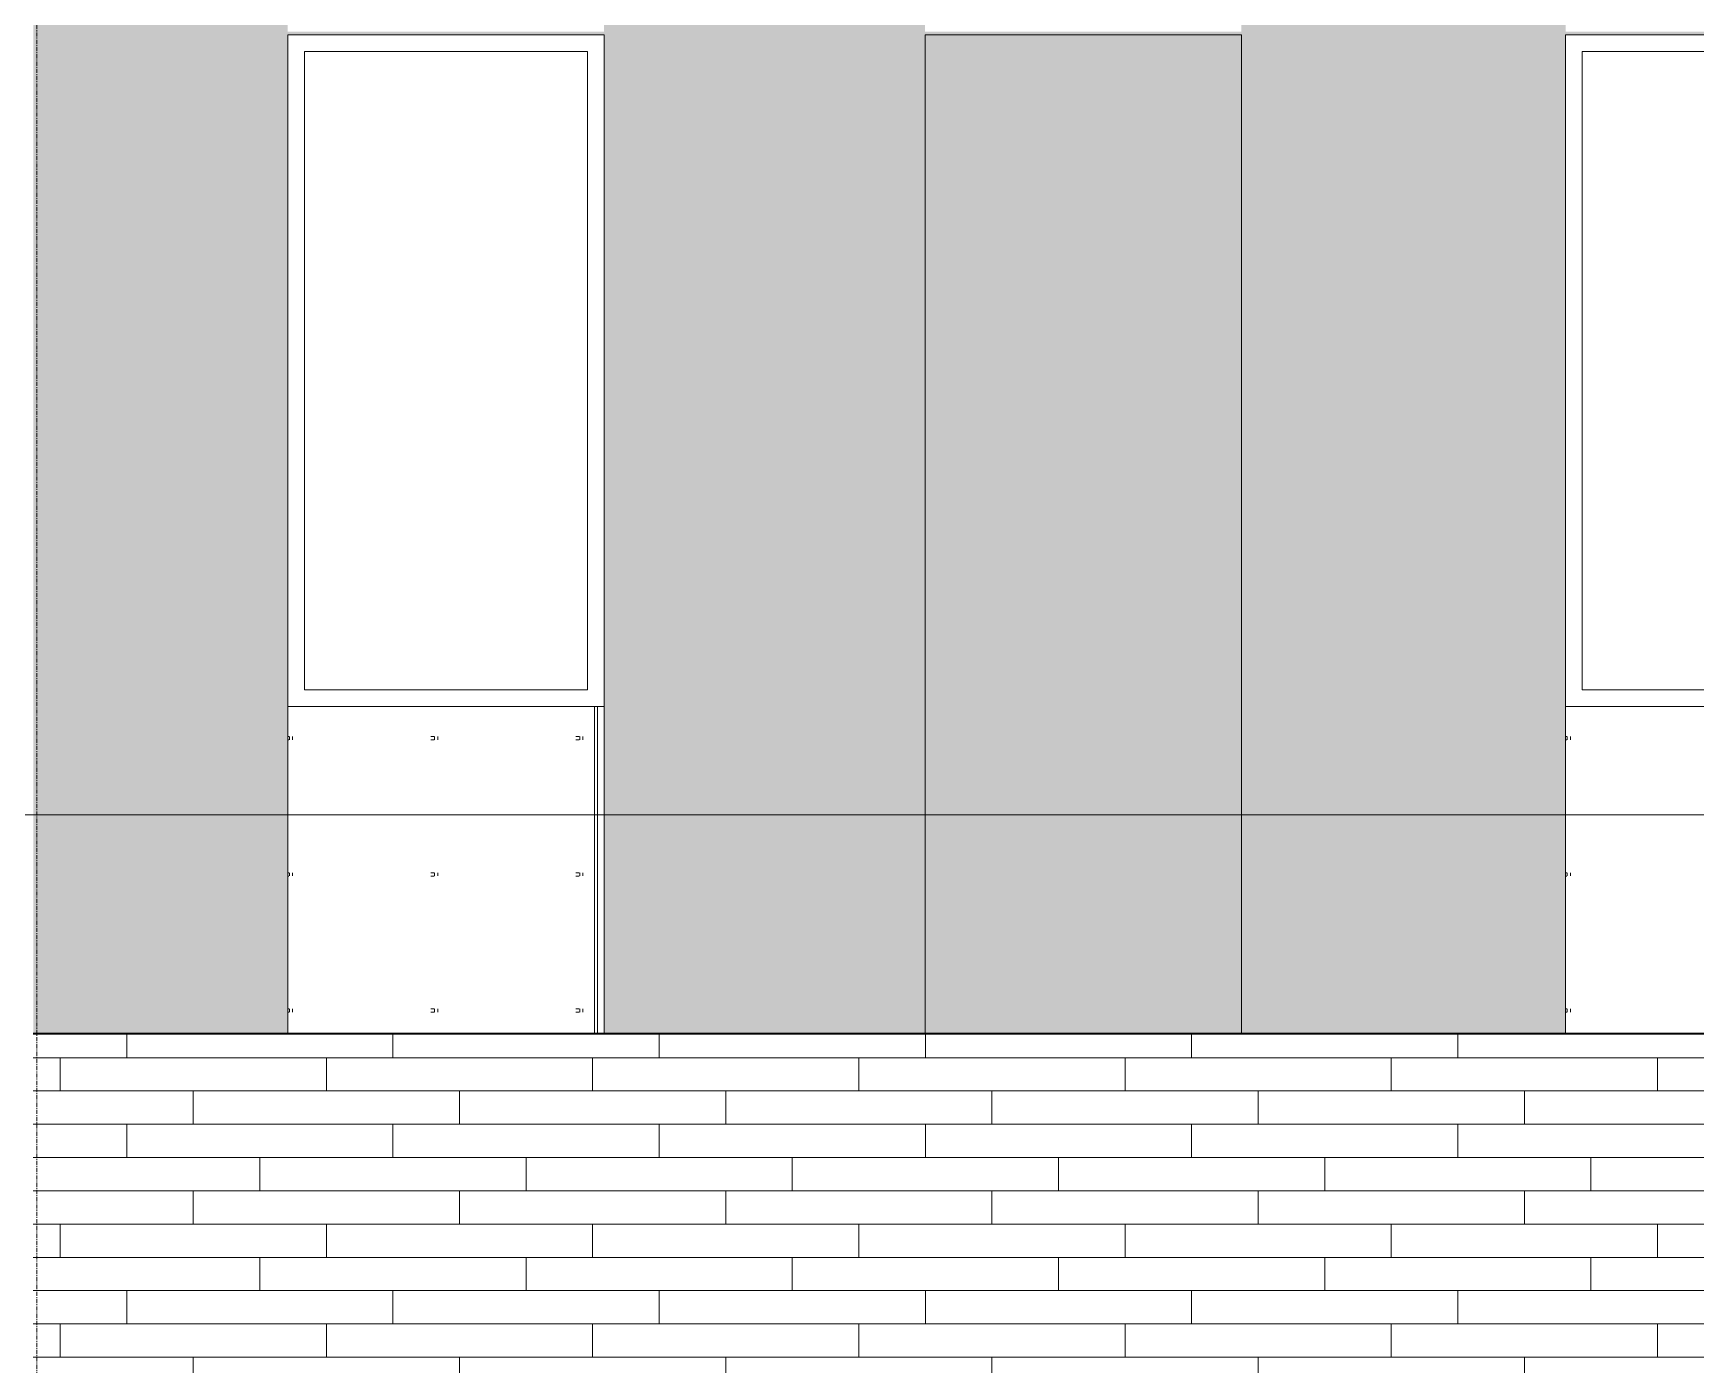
# Model space of a CAD drawing. Header units: inches. Extents: x 1747 to 7619, y -160 to 618.
# Drawn here: x 5356.6 to 5556.5, y 69.9 to 229.9 of the extents above; entities that cross this region are included whole.
import ezdxf

# ---------------------------------------------------------------- set-up
doc = ezdxf.new("R2010")
doc.units = ezdxf.units.IN
doc.header["$MEASUREMENT"] = 0
doc.linetypes.add('Grid Line 1_2_', pattern=[0.8749999999999999, 0.4999999999999999, -0.125, 0.125, -0.125])
for name, color, linetype, lineweight in [('0-4', 10, 'Continuous', 5), ('A-CLNG', 13, 'Continuous', 13), ('A-FLOR-LEVL-1', 51, 'Grid Line 1_2_', 9), ('A-GLAZ', 151, 'Continuous', 13), ('A-GLAZ-1', 151, 'Continuous', 9), ('A-WALL', 113, 'Continuous', 13), ('A-WALL-PATT-1', 111, 'Continuous', 9), ('S-GRID-1', 1, 'Grid Line 1_2_', 9)]:
    doc.layers.add(name, color=color, linetype=linetype, lineweight=lineweight)

# ---------------------------------------------------------------- blocks, each defined once
blk = doc.blocks.new('CTR - 2nd Phase_rvt-2-BUILDING ELEVATION - NORTH')
at = {"layer": 'A-FLOR-LEVL-1'}
blk.add_line((-12558.48130051897, 135.9999999998733), (-9609.49031868943, 135.9999999998932), dxfattribs=at)
blk = doc.blocks.new('CTR - 1st Phase - Common Walls_rvt-2-BUILDING ELEVATION - NORTH')
at = {"layer": 'A-FLOR-LEVL-1'}
blk.add_line((-12558.48130051897, 135.9999999998732), (-9609.49031868943, 135.9999999998932), dxfattribs=at)
blk = doc.blocks.new('_THE_ WINDOW _ DOOR - hvac panel - 2nd floor-2113876-BUILDING ELEVATION - NORTH')
at = {"layer": 'A-GLAZ-1'}
h = blk.add_hatch(dxfattribs=at)
h.set_pattern_fill('FP_40', color=256, style=0, pattern_type=2)
h.set_pattern_definition([(0, (-11715.189, 174.437), (1, 1), [0.5, -1.5]), (90, (-11714.939, 174.187), (-0.9999999999999999, 1), [0.5, -1.5])])
h.paths.add_polyline_path([(-11702.37689610942, 109.7499999999877), (-11702.37689610942, 229.7499999999876), (-11740.40189610942, 229.7499999999876), (-11740.40189610942, 109.7499999999877)], flags=0)
at = {"layer": 'A-GLAZ'}
for p, q in [((-11702.37689610941, 229.7499999999872), (-11740.40189610941, 229.7499999999872)), ((-11740.40189610941, 109.7499999999873), (-11740.40189610941, 229.7499999999872)), ((-11702.37689610941, 229.7499999999872), (-11702.37689610941, 109.7499999999873)), ((-11702.37689610941, 109.7499999999873), (-11740.40189610941, 109.7499999999873))]:
    blk.add_line(p, q, dxfattribs=at)
blk = doc.blocks.new('_THE_ WINDOW _ DOOR - Window - 2nd Floor-2113388-BUILDING ELEVATION - NORTH')
at = {"layer": 'A-GLAZ-1'}
h = blk.add_hatch(dxfattribs=at)
h.set_pattern_fill('FP_41', color=256, style=0, pattern_type=2)
h.set_pattern_definition([(0, (-12046.236, 167.179), (-38.4, 120.375), [0.392, -38.007]), (0, (-12046.236, 167.571), (-38.4, 120.375), [0.392, -38.007]), (0, (-12046.236, 183.536), (-38.4, 120.375), [0.392, -38.007]), (0, (-12046.236, 183.928), (-38.4, 120.375), [0.392, -38.007]), (0, (-12046.236, 199.893), (-38.4, 120.375), [0.392, -38.007]), (0, (-12046.236, 200.286), (-38.4, 120.375), [0.392, -38.007]), (0, (-12046.236, 216.25), (-38.4, 120.375), [0.392, -38.007]), (0, (-12046.236, 216.643), (-38.4, 120.375), [0.392, -38.007]), (0, (-12046.236, 232.607), (-38.4, 120.375), [0.392, -38.007]), (0, (-12046.236, 233), (-38.4, 120.375), [0.392, -38.007]), (0, (-12046.236, 248.964), (-38.4, 120.375), [0.392, -38.007]), (0, (-12046.236, 249.357), (-38.4, 120.375), [0.392, -38.007]), (0, (-12046.236, 265.322), (-38.4, 120.375), [0.392, -38.007]), (0, (-12046.236, 265.714), (-38.4, 120.375), [0.392, -38.007]), (0, (-12046.236, 281.679), (-38.4, 120.375), [0.392, -38.007]), (0, (-12046.236, 282.071), (-38.4, 120.375), [0.392, -38.007]), (0, (-12028.786, 167.179), (-38.4, 120.375), [0.392, -38.007]), (0, (-12028.786, 167.571), (-38.4, 120.375), [0.392, -38.007]), (0, (-12028.786, 183.536), (-38.4, 120.375), [0.392, -38.007]), (0, (-12028.786, 183.928), (-38.4, 120.375), [0.392, -38.007]), (0, (-12028.786, 199.893), (-38.4, 120.375), [0.392, -38.007]), (0, (-12028.786, 200.286), (-38.4, 120.375), [0.392, -38.007]), (0, (-12028.786, 216.25), (-38.4, 120.375), [0.392, -38.007]), (0, (-12028.786, 216.643), (-38.4, 120.375), [0.392, -38.007]), (0, (-12028.786, 232.607), (-38.4, 120.375), [0.392, -38.007]), (0, (-12028.786, 233), (-38.4, 120.375), [0.392, -38.007]), (0, (-12028.786, 248.964), (-38.4, 120.375), [0.392, -38.007]), (0, (-12028.786, 249.357), (-38.4, 120.375), [0.392, -38.007]), (0, (-12028.786, 265.322), (-38.4, 120.375), [0.392, -38.007]), (0, (-12028.786, 265.714), (-38.4, 120.375), [0.392, -38.007]), (0, (-12028.786, 281.679), (-38.4, 120.375), [0.392, -38.007]), (0, (-12028.786, 282.071), (-38.4, 120.375), [0.392, -38.007]), (0, (-12011.336, 167.179), (-38.4, 120.375), [0.392, -38.007]), (0, (-12011.336, 167.571), (-38.4, 120.375), [0.392, -38.007]), (0, (-12011.336, 183.536), (-38.4, 120.375), [0.392, -38.007]), (0, (-12011.336, 183.928), (-38.4, 120.375), [0.392, -38.007]), (0, (-12011.336, 199.893), (-38.4, 120.375), [0.392, -38.007]), (0, (-12011.336, 200.286), (-38.4, 120.375), [0.392, -38.007]), (0, (-12011.336, 216.25), (-38.4, 120.375), [0.392, -38.007]), (0, (-12011.336, 216.643), (-38.4, 120.375), [0.392, -38.007]), (0, (-12011.336, 232.607), (-38.4, 120.375), [0.392, -38.007]), (0, (-12011.336, 233), (-38.4, 120.375), [0.392, -38.007]), (0, (-12011.336, 248.964), (-38.4, 120.375), [0.392, -38.007]), (0, (-12011.336, 249.357), (-38.4, 120.375), [0.392, -38.007]), (0, (-12011.336, 265.322), (-38.4, 120.375), [0.392, -38.007]), (0, (-12011.336, 265.714), (-38.4, 120.375), [0.392, -38.007]), (0, (-12011.336, 281.679), (-38.4, 120.375), [0.392, -38.007]), (0, (-12011.336, 282.071), (-38.4, 120.375), [0.392, -38.007]), (90, (-12047.977, 164.625), (-38.4, 2.351321854362918e-15), [120, -0.375]), (90, (-12047.602, 164.625), (-38.4, 2.351321854362918e-15), [120, -0.375]), (90, (-12046.236, 167.179), (-38.4, 2.351321854362918e-15), [0.392, -119.982]), (90, (-12046.236, 183.536), (-38.4, 2.351321854362918e-15), [0.392, -119.982]), (90, (-12046.236, 199.893), (-38.4, 2.351321854362918e-15), [0.392, -119.982]), (90, (-12046.236, 216.25), (-38.4, 2.351321854362918e-15), [0.392, -119.982]), (90, (-12046.236, 232.607), (-38.4, 2.351321854362918e-15), [0.392, -119.982]), (90, (-12046.236, 248.964), (-38.4, 2.351321854362918e-15), [0.392, -119.982]), (90, (-12046.236, 265.322), (-38.4, 2.351321854362918e-15), [0.392, -119.982]), (90, (-12046.236, 281.679), (-38.4, 2.351321854362918e-15), [0.392, -119.982]), (90, (-12045.843, 167.179), (-38.4, 2.351321854362918e-15), [0.392, -119.982]), (90, (-12045.843, 183.536), (-38.4, 2.351321854362918e-15), [0.392, -119.982]), (90, (-12045.843, 199.893), (-38.4, 2.351321854362918e-15), [0.392, -119.982]), (90, (-12045.843, 216.25), (-38.4, 2.351321854362918e-15), [0.392, -119.982]), (90, (-12045.843, 232.607), (-38.4, 2.351321854362918e-15), [0.392, -119.982]), (90, (-12045.843, 248.964), (-38.4, 2.351321854362918e-15), [0.392, -119.982]), (90, (-12045.843, 265.322), (-38.4, 2.351321854362918e-15), [0.392, -119.982]), (90, (-12045.843, 281.679), (-38.4, 2.351321854362918e-15), [0.392, -119.982]), (90, (-12028.786, 167.179), (-38.4, 2.351321854362918e-15), [0.392, -119.982]), (90, (-12028.786, 183.536), (-38.4, 2.351321854362918e-15), [0.392, -119.982]), (90, (-12028.786, 199.893), (-38.4, 2.351321854362918e-15), [0.392, -119.982]), (90, (-12028.786, 216.25), (-38.4, 2.351321854362918e-15), [0.392, -119.982]), (90, (-12028.786, 232.607), (-38.4, 2.351321854362918e-15), [0.392, -119.982]), (90, (-12028.786, 248.964), (-38.4, 2.351321854362918e-15), [0.392, -119.982]), (90, (-12028.786, 265.322), (-38.4, 2.351321854362918e-15), [0.392, -119.982]), (90, (-12028.786, 281.679), (-38.4, 2.351321854362918e-15), [0.392, -119.982]), (90, (-12028.393, 167.179), (-38.4, 2.351321854362918e-15), [0.392, -119.982]), (90, (-12028.393, 183.536), (-38.4, 2.351321854362918e-15), [0.392, -119.982]), (90, (-12028.393, 199.893), (-38.4, 2.351321854362918e-15), [0.392, -119.982]), (90, (-12028.393, 216.25), (-38.4, 2.351321854362918e-15), [0.392, -119.982]), (90, (-12028.393, 232.607), (-38.4, 2.351321854362918e-15), [0.392, -119.982]), (90, (-12028.393, 248.964), (-38.4, 2.351321854362918e-15), [0.392, -119.982]), (90, (-12028.393, 265.322), (-38.4, 2.351321854362918e-15), [0.392, -119.982]), (90, (-12028.393, 281.679), (-38.4, 2.351321854362918e-15), [0.392, -119.982]), (90, (-12011.336, 167.179), (-38.4, 2.351321854362918e-15), [0.392, -119.982]), (90, (-12011.336, 183.536), (-38.4, 2.351321854362918e-15), [0.392, -119.982]), (90, (-12011.336, 199.893), (-38.4, 2.351321854362918e-15), [0.392, -119.982]), (90, (-12011.336, 216.25), (-38.4, 2.351321854362918e-15), [0.392, -119.982]), (90, (-12011.336, 232.607), (-38.4, 2.351321854362918e-15), [0.392, -119.982]), (90, (-12011.336, 248.964), (-38.4, 2.351321854362918e-15), [0.392, -119.982]), (90, (-12011.336, 265.322), (-38.4, 2.351321854362918e-15), [0.392, -119.982]), (90, (-12011.336, 281.679), (-38.4, 2.351321854362918e-15), [0.392, -119.982]), (90, (-12010.943, 167.179), (-38.4, 2.351321854362918e-15), [0.392, -119.982]), (90, (-12010.943, 183.536), (-38.4, 2.351321854362918e-15), [0.392, -119.982]), (90, (-12010.943, 199.893), (-38.4, 2.351321854362918e-15), [0.392, -119.982]), (90, (-12010.943, 216.25), (-38.4, 2.351321854362918e-15), [0.392, -119.982]), (90, (-12010.943, 232.607), (-38.4, 2.351321854362918e-15), [0.392, -119.982]), (90, (-12010.943, 248.964), (-38.4, 2.351321854362918e-15), [0.392, -119.982]), (90, (-12010.943, 265.322), (-38.4, 2.351321854362918e-15), [0.392, -119.982]), (90, (-12010.943, 281.679), (-38.4, 2.351321854362918e-15), [0.392, -119.982]), (180, (-12009.577, 164.25), (-38.39999999999998, 120.375), [38.025, -0.375]), (180, (-12009.577, 164.625), (-38.39999999999998, 120.375), [38.025, -0.375])])
h.paths.add_polyline_path([(-12074.28195643601, 109.7499999999872), (-12047.97689610943, 109.7499999999872), (-12047.97689610943, 148.9999999999873), (-12086.00189610943, 148.9999999999873), (-12086.00189610943, 109.7499999999872)], flags=0)
at = {"layer": 'A-GLAZ'}
for p, q in [((-12047.97689610942, 229.7499999999872), (-12086.00189610942, 229.7499999999872)), ((-12086.00189610942, 229.7499999999872), (-12086.00189610942, 148.999999999987)), ((-12047.97689610942, 148.9999999999873), (-12047.97689610942, 229.7499999999872)), ((-12084.00189610942, 150.9999999999869), (-12084.00189610942, 227.7499999999872)), ((-12084.00189610942, 227.7499999999872), (-12049.97689610942, 227.7499999999872)), ((-12049.97689610942, 227.7499999999872), (-12049.97689610942, 150.9999999999869)), ((-12049.97689610942, 150.9999999999869), (-12084.00189610942, 150.9999999999869)), ((-12086.00189610942, 148.999999999987), (-12047.97689610942, 148.9999999999873)), ((-12086.00189610942, 148.9999999999873), (-12086.00189610942, 109.7499999999873)), ((-12047.97689610942, 109.7499999999873), (-12047.97689610942, 148.9999999999873)), ((-12086.00189610942, 109.7499999999873), (-12047.97689610942, 109.7499999999873))]:
    blk.add_line(p, q, dxfattribs=at)

msp = doc.modelspace()

# ---------------------------------------------------------------- hatches: boundary and pattern name
at = {"layer": 'A-WALL-PATT-1'}
h = msp.add_hatch(dxfattribs=at)
h.set_pattern_fill('FP_30', color=256, style=0, pattern_type=2)
h.set_pattern_definition([(0, (7193.199735217579, 112.304), (-38.4, 120.375), [0.392, -38.007]), (0, (7193.199735217579, 112.696), (-38.4, 120.375), [0.392, -38.007]), (0, (7193.199735217579, 128.661), (-38.4, 120.375), [0.392, -38.007]), (0, (7193.199735217579, 129.053), (-38.4, 120.375), [0.392, -38.007]), (0, (7193.199735217579, 145.018), (-38.4, 120.375), [0.392, -38.007]), (0, (7193.199735217579, 145.411), (-38.4, 120.375), [0.392, -38.007]), (0, (7193.199735217579, 161.375), (-38.4, 120.375), [0.392, -38.007]), (0, (7193.199735217579, 161.768), (-38.4, 120.375), [0.392, -38.007]), (0, (7193.199735217579, 177.732), (-38.4, 120.375), [0.392, -38.007]), (0, (7193.199735217579, 178.125), (-38.4, 120.375), [0.392, -38.007]), (0, (7193.199735217579, 194.089), (-38.4, 120.375), [0.392, -38.007]), (0, (7193.199735217579, 194.482), (-38.4, 120.375), [0.392, -38.007]), (0, (7193.199735217579, 210.447), (-38.4, 120.375), [0.392, -38.007]), (0, (7193.199735217579, 210.839), (-38.4, 120.375), [0.392, -38.007]), (0, (7193.199735217579, 226.804), (-38.4, 120.375), [0.392, -38.007]), (0, (7193.199735217579, 227.196), (-38.4, 120.375), [0.392, -38.007]), (0, (7210.649735217579, 112.304), (-38.4, 120.375), [0.392, -38.007]), (0, (7210.649735217579, 112.696), (-38.4, 120.375), [0.392, -38.007]), (0, (7210.649735217579, 128.661), (-38.4, 120.375), [0.392, -38.007]), (0, (7210.649735217579, 129.053), (-38.4, 120.375), [0.392, -38.007]), (0, (7210.649735217579, 145.018), (-38.4, 120.375), [0.392, -38.007]), (0, (7210.649735217579, 145.411), (-38.4, 120.375), [0.392, -38.007]), (0, (7210.649735217579, 161.375), (-38.4, 120.375), [0.392, -38.007]), (0, (7210.649735217579, 161.768), (-38.4, 120.375), [0.392, -38.007]), (0, (7210.649735217579, 177.732), (-38.4, 120.375), [0.392, -38.007]), (0, (7210.649735217579, 178.125), (-38.4, 120.375), [0.392, -38.007]), (0, (7210.649735217579, 194.089), (-38.4, 120.375), [0.392, -38.007]), (0, (7210.649735217579, 194.482), (-38.4, 120.375), [0.392, -38.007]), (0, (7210.649735217579, 210.447), (-38.4, 120.375), [0.392, -38.007]), (0, (7210.649735217579, 210.839), (-38.4, 120.375), [0.392, -38.007]), (0, (7210.649735217579, 226.804), (-38.4, 120.375), [0.392, -38.007]), (0, (7210.649735217579, 227.196), (-38.4, 120.375), [0.392, -38.007]), (0, (7228.099735217578, 112.304), (-38.4, 120.375), [0.392, -38.007]), (0, (7228.099735217578, 112.696), (-38.4, 120.375), [0.392, -38.007]), (0, (7228.099735217578, 128.661), (-38.4, 120.375), [0.392, -38.007]), (0, (7228.099735217578, 129.053), (-38.4, 120.375), [0.392, -38.007]), (0, (7228.099735217578, 145.018), (-38.4, 120.375), [0.392, -38.007]), (0, (7228.099735217578, 145.411), (-38.4, 120.375), [0.392, -38.007]), (0, (7228.099735217578, 161.375), (-38.4, 120.375), [0.392, -38.007]), (0, (7228.099735217578, 161.768), (-38.4, 120.375), [0.392, -38.007]), (0, (7228.099735217578, 177.732), (-38.4, 120.375), [0.392, -38.007]), (0, (7228.099735217578, 178.125), (-38.4, 120.375), [0.392, -38.007]), (0, (7228.099735217578, 194.089), (-38.4, 120.375), [0.392, -38.007]), (0, (7228.099735217578, 194.482), (-38.4, 120.375), [0.392, -38.007]), (0, (7228.099735217578, 210.447), (-38.4, 120.375), [0.392, -38.007]), (0, (7228.099735217578, 210.839), (-38.4, 120.375), [0.392, -38.007]), (0, (7228.099735217578, 226.804), (-38.4, 120.375), [0.392, -38.007]), (0, (7228.099735217578, 227.196), (-38.4, 120.375), [0.392, -38.007]), (90, (7191.458735217579, 109.75), (-38.4, 2.351321854362918e-15), [120, -0.375]), (90, (7191.833735217579, 109.75), (-38.4, 2.351321854362918e-15), [120, -0.375]), (90, (7193.199735217579, 112.304), (-38.4, 2.351321854362918e-15), [0.392, -119.982]), (90, (7193.199735217579, 128.661), (-38.4, 2.351321854362918e-15), [0.392, -119.982]), (90, (7193.199735217579, 145.018), (-38.4, 2.351321854362918e-15), [0.392, -119.982]), (90, (7193.199735217579, 161.375), (-38.4, 2.351321854362918e-15), [0.392, -119.982]), (90, (7193.199735217579, 177.732), (-38.4, 2.351321854362918e-15), [0.392, -119.982]), (90, (7193.199735217579, 194.089), (-38.4, 2.351321854362918e-15), [0.392, -119.982]), (90, (7193.199735217579, 210.447), (-38.4, 2.351321854362918e-15), [0.392, -119.982]), (90, (7193.199735217579, 226.804), (-38.4, 2.351321854362918e-15), [0.392, -119.982]), (90, (7193.592735217579, 112.304), (-38.4, 2.351321854362918e-15), [0.392, -119.982]), (90, (7193.592735217579, 128.661), (-38.4, 2.351321854362918e-15), [0.392, -119.982]), (90, (7193.592735217579, 145.018), (-38.4, 2.351321854362918e-15), [0.392, -119.982]), (90, (7193.592735217579, 161.375), (-38.4, 2.351321854362918e-15), [0.392, -119.982]), (90, (7193.592735217579, 177.732), (-38.4, 2.351321854362918e-15), [0.392, -119.982]), (90, (7193.592735217579, 194.089), (-38.4, 2.351321854362918e-15), [0.392, -119.982]), (90, (7193.592735217579, 210.447), (-38.4, 2.351321854362918e-15), [0.392, -119.982]), (90, (7193.592735217579, 226.804), (-38.4, 2.351321854362918e-15), [0.392, -119.982]), (90, (7210.649735217579, 112.304), (-38.4, 2.351321854362918e-15), [0.392, -119.982]), (90, (7210.649735217579, 128.661), (-38.4, 2.351321854362918e-15), [0.392, -119.982]), (90, (7210.649735217579, 145.018), (-38.4, 2.351321854362918e-15), [0.392, -119.982]), (90, (7210.649735217579, 161.375), (-38.4, 2.351321854362918e-15), [0.392, -119.982]), (90, (7210.649735217579, 177.732), (-38.4, 2.351321854362918e-15), [0.392, -119.982]), (90, (7210.649735217579, 194.089), (-38.4, 2.351321854362918e-15), [0.392, -119.982]), (90, (7210.649735217579, 210.447), (-38.4, 2.351321854362918e-15), [0.392, -119.982]), (90, (7210.649735217579, 226.804), (-38.4, 2.351321854362918e-15), [0.392, -119.982]), (90, (7211.042735217578, 112.304), (-38.4, 2.351321854362918e-15), [0.392, -119.982]), (90, (7211.042735217578, 128.661), (-38.4, 2.351321854362918e-15), [0.392, -119.982]), (90, (7211.042735217578, 145.018), (-38.4, 2.351321854362918e-15), [0.392, -119.982]), (90, (7211.042735217578, 161.375), (-38.4, 2.351321854362918e-15), [0.392, -119.982]), (90, (7211.042735217578, 177.732), (-38.4, 2.351321854362918e-15), [0.392, -119.982]), (90, (7211.042735217578, 194.089), (-38.4, 2.351321854362918e-15), [0.392, -119.982]), (90, (7211.042735217578, 210.447), (-38.4, 2.351321854362918e-15), [0.392, -119.982]), (90, (7211.042735217578, 226.804), (-38.4, 2.351321854362918e-15), [0.392, -119.982]), (90, (7228.099735217578, 112.304), (-38.4, 2.351321854362918e-15), [0.392, -119.982]), (90, (7228.099735217578, 128.661), (-38.4, 2.351321854362918e-15), [0.392, -119.982]), (90, (7228.099735217578, 145.018), (-38.4, 2.351321854362918e-15), [0.392, -119.982]), (90, (7228.099735217578, 161.375), (-38.4, 2.351321854362918e-15), [0.392, -119.982]), (90, (7228.099735217578, 177.732), (-38.4, 2.351321854362918e-15), [0.392, -119.982]), (90, (7228.099735217578, 194.089), (-38.4, 2.351321854362918e-15), [0.392, -119.982]), (90, (7228.099735217578, 210.447), (-38.4, 2.351321854362918e-15), [0.392, -119.982]), (90, (7228.099735217578, 226.804), (-38.4, 2.351321854362918e-15), [0.392, -119.982]), (90, (7228.492735217578, 112.304), (-38.4, 2.351321854362918e-15), [0.392, -119.982]), (90, (7228.492735217578, 128.661), (-38.4, 2.351321854362918e-15), [0.392, -119.982]), (90, (7228.492735217578, 145.018), (-38.4, 2.351321854362918e-15), [0.392, -119.982]), (90, (7228.492735217578, 161.375), (-38.4, 2.351321854362918e-15), [0.392, -119.982]), (90, (7228.492735217578, 177.732), (-38.4, 2.351321854362918e-15), [0.392, -119.982]), (90, (7228.492735217578, 194.089), (-38.4, 2.351321854362918e-15), [0.392, -119.982]), (90, (7228.492735217578, 210.447), (-38.4, 2.351321854362918e-15), [0.392, -119.982]), (90, (7228.492735217578, 226.804), (-38.4, 2.351321854362918e-15), [0.392, -119.982]), (180, (7229.858735217578, 109.375), (-38.39999999999998, 120.375), [38.025, -0.375]), (180, (7229.858735217578, 109.75), (-38.39999999999998, 120.375), [38.025, -0.375])])
h.paths.add_polyline_path([(5094.521339108162, 109.7499999999875), (5118.23383910815, 109.7499999999875), (5118.23383910815, 229.7499999999875), (5156.25883910815, 229.7499999999875), (5156.25883910815, 109.7499999999875), (5156.633839108148, 109.7499999999875), (5156.633839108148, 229.7499999999875), (5194.65883910815, 229.7499999999875), (5194.65883910815, 109.7499999999875), (5233.621339108162, 109.7499999999875), (5233.621339108162, 177.9999999999875), (5272.021339108151, 177.9999999999895), (5272.021339108151, 229.7499999999851), (5310.046339108152, 229.7499999999851), (5310.046339108152, 177.9999999999895), (5348.446339108161, 177.9999999999875), (5348.446339108161, 109.7499999999875), (5348.633839108164, 109.7499999999875), (5348.633839108164, 350.4999999999878), (5094.521339108162, 350.4999999999878), (5094.521339108162, 350.1249999999878), (5195.033839108159, 350.1249999999878), (5195.033839108159, 230.1249999999854), (5094.521339108162, 230.1249999999854), (5094.521339108162, 148.5015029301432)], flags=0)
h.paths.add_polyline_path([(7115.221339108177, 109.7499999999875), (7115.221339108177, 229.7499999999875), (7153.246339108178, 229.7499999999875), (7153.246339108178, 109.7499999999875), (7153.621339108178, 109.7499999999875), (7153.621339108178, 229.7499999999875), (7191.64633910818, 229.7499999999875), (7191.64633910818, 109.7499999999875), (7224.046339108218, 109.7499999999875), (7224.046339108218, 230.1249999999776), (7115.033839108159, 230.1249999999776), (7115.033839108159, 350.1249999999775), (7224.046339108218, 350.1249999999775), (7224.046339108218, 350.4999999999878), (7084.446339108899, 350.4999999999878), (7084.446339108899, 109.7499999999875)], flags=0)
h.paths.add_polyline_path([(6923.221339108175, 109.7499999999875), (6923.221339108175, 229.7499999999875), (6961.246339108176, 229.7499999999875), (6961.246339108176, 109.7499999999875), (6961.621339108167, 109.7499999999875), (6961.621339108167, 177.9999999999875), (7000.021339108176, 177.9999999999895), (7000.021339108176, 229.7499999999875), (7038.046339108176, 229.7499999999875), (7038.046339108176, 177.9999999999895), (7038.421339108178, 177.9999999999895), (7038.421339108178, 229.7499999999875), (7076.446339108055, 229.7500000002306), (7076.446339108055, 230.1249999999834), (6961.621339108056, 230.1249999999875), (6961.621339108056, 309.9999999999878), (6999.833839108176, 309.9999999999881), (6999.833839108176, 350.1249999999833), (7037.858839108178, 350.1249999999833), (7037.858839108178, 309.9999999999881), (7038.233839108179, 309.9999999999881), (7038.233839108179, 350.1249999999837), (7076.258839108177, 350.1249999999837), (7076.258839108177, 309.9999999999878), (7076.446339108055, 309.9999999999878), (7076.446339108901, 350.4999999999878), (6777.246339107773, 350.4999999999878), (6777.246339107773, 109.7499999999875), (6808.021339108174, 109.7499999999875), (6808.021339108174, 229.7499999999786), (6846.046339108174, 229.7499999999786), (6846.046339108174, 109.7499999999875), (6884.821339108174, 109.7499999999875), (6884.821339108174, 229.7499999999875), (6922.846339108175, 229.7499999999875), (6922.846339108175, 109.7499999999875)], flags=0)
h.paths.add_polyline_path([(5779.471339108153, 109.7499999999875), (5801.058839108666, 109.7499999999875), (5801.058839108666, 350.4999999999878), (5356.633839108163, 350.4999999999878), (5356.633839108163, 109.7499999999875), (5387.221339108153, 109.7499999999875), (5387.221339108153, 229.7499999999875), (5425.246339108153, 229.7499999999875), (5425.246339108153, 109.7499999999875), (5463.83383910816, 109.7499999999875), (5463.83383910816, 229.7499999999875), (5501.858839108161, 229.7499999999875), (5501.858839108161, 109.7499999999875), (5540.821339108155, 109.7499999999875), (5540.821339108155, 229.7499999999875), (5578.846339108157, 229.7499999999875), (5578.846339108157, 109.7499999999875), (5579.221339108157, 109.7499999999875), (5579.221339108157, 229.7499999999875), (5617.246339108156, 229.7499999999875), (5617.246339108156, 109.7499999999875), (5647.021339108152, 109.7499999999875), (5647.021339108152, 229.7499999999888), (5779.471339108153, 229.7499999999888), (5779.471339108153, 190.5600029301432)], flags=0)
h.paths.add_polyline_path([(5809.058839108664, 109.7499999999875), (5809.996339108158, 109.7499999999875), (5809.996339108158, 229.7499999999875), (5848.02133910816, 229.7499999999875), (5848.02133910816, 177.9999999999875), (5848.396339108158, 177.9999999999875), (5848.396339108158, 229.7499999999875), (5924.446339108159, 229.7499999999875), (5924.446339108159, 177.9999999999895), (5962.846339108175, 177.9999999999875), (5962.846339108175, 109.7499999999875), (5963.221339108148, 109.7499999999875), (5963.221339108148, 229.7499999999875), (6001.246339108149, 229.7499999999875), (6001.246339108149, 109.7499999999875), (6001.62133910816, 109.7499999999875), (6001.62133910816, 229.7499999999875), (6039.64633910816, 229.7499999999875), (6039.64633910816, 109.7499999999875), (6108.258839108163, 109.7499999999875), (6108.258839108163, 350.4999999999878), (5809.058839108664, 350.4999999999878), (5809.058839108664, 147.7945331701698)], flags=0)
h.paths.add_polyline_path([(6769.246339107774, 109.7499999999875), (6769.246339107774, 350.4999999999878), (6423.458839108176, 350.4999999999878), (6423.458839108176, 109.7499999999875), (6423.646339108182, 109.7499999999875), (6423.646339108182, 229.7499999999875), (6461.671339108181, 229.7499999999875), (6461.671339108181, 109.7499999999875), (6462.421339108141, 109.7499999999875), (6462.421339108141, 229.7499999999875), (6500.446339108143, 229.7499999999875), (6500.446339108143, 109.7499999999875), (6500.821339108168, 109.7499999999875), (6500.821339108168, 229.7499999999875), (6538.84633910817, 229.7499999999875), (6538.84633910817, 109.7499999999875), (6539.03383910817, 109.7499999999875), (6539.03383910817, 229.7499999999875), (6577.058839108171, 229.7499999999875), (6577.058839108171, 109.7499999999875), (6577.621339108171, 109.7499999999875), (6577.621339108171, 229.7499999999875), (6615.646339108171, 229.7499999999875), (6615.646339108171, 109.7499999999875), (6692.821339108172, 109.7499999999875), (6692.821339108172, 229.7499999999875), (6730.846339108173, 229.7499999999875), (6730.846339108173, 109.7499999999875)], flags=0)
h.paths.add_polyline_path([(6116.258839108161, 109.7499999999875), (6155.221339108162, 109.7499999999875), (6155.221339108162, 229.7499999999875), (6193.246339108164, 229.7499999999895), (6193.246339108164, 109.7499999999875), (6193.621339108175, 109.7499999999875), (6193.621339108175, 229.7499999999875), (6231.646339108176, 229.7499999999875), (6231.646339108176, 109.7499999999875), (6232.021339108138, 109.7499999999875), (6232.021339108138, 229.7499999999875), (6270.046339108139, 229.7499999999875), (6270.046339108139, 109.7499999999875), (6270.421339108163, 109.7499999999875), (6270.421339108163, 229.7499999999875), (6308.446339108166, 229.7499999999875), (6308.446339108166, 109.7499999999875), (6415.458839108178, 109.7499999999875), (6415.458839108178, 350.4999999999878), (6116.258839108161, 350.4999999999878), (6116.258839108161, 122.9819110966787)], flags=0)
h.paths.add_polyline_path([(6846.046339108174, 230.1249999999844), (6808.021339108174, 230.1249999999844), (6808.021339108174, 350.1249999999844), (6846.046339108174, 350.1249999999844), (6846.046339108174, 265.7499999999844)], flags=0)
h.paths.add_polyline_path([(6920.846339108175, 230.1249999999844), (6884.821339108175, 230.1249999999844), (6884.821339108175, 350.1249999999844), (6922.846339108175, 350.1249999999844), (6922.846339108175, 230.1249999999844)], flags=0)
h.paths.add_polyline_path([(6730.658839108175, 230.1249999999851), (6692.633839108172, 230.1249999999851), (6692.633839108172, 350.1249999999851), (6730.658839108173, 350.1249999999851), (6730.658839108173, 268.9999999999845)], flags=0)
h.paths.add_polyline_path([(6731.221339108168, 230.1249999999851), (6731.033839108173, 230.1249999999851), (6731.033839108173, 350.1249999999851), (6769.058839108173, 350.1249999999851), (6769.058839108173, 230.1249999999851), (6737.601026608125, 230.1249999999851)], flags=0)
h.paths.add_polyline_path([(6579.621339108171, 230.1249999999851), (6577.433839108171, 230.1249999999851), (6577.433839108171, 350.1249999999851), (6615.458839108171, 350.1249999999851), (6615.458839108171, 230.1249999999851)], flags=0)
h.paths.add_polyline_path([(6464.713028781569, 230.1249999999854), (6462.421339108168, 230.1249999999854), (6462.421339108168, 350.1249999999854), (6500.44633910817, 350.1249999999854), (6500.44633910817, 309.9999999999895), (6500.63383910817, 309.9999999999895), (6500.63383910817, 350.1249999999833), (6538.65883910817, 350.1249999999833), (6538.65883910817, 309.9999999999895), (6577.246339108178, 309.9999999999878), (6577.246339108178, 230.1249999999875), (6466.671339108178, 230.1249999999854)], flags=0)
h.paths.add_polyline_path([(6461.858839108168, 230.1249999999858), (6423.833839108169, 230.1249999999858), (6423.833839108169, 350.1249999999861), (6461.858839108168, 350.1249999999861), (6461.858839108168, 232.6185029301432)], flags=0)
h.paths.add_polyline_path([(6346.471339108166, 230.1249999999864), (6270.421339108167, 230.1249999999864), (6270.421339108167, 350.1249999999864), (6346.471339108164, 350.1249999999864), (6346.471339108164, 269.3749999999865)], flags=0)
h.paths.add_polyline_path([(6120.259028781567, 230.1249999999868), (6116.446339108161, 230.1249999999868), (6116.446339108161, 350.1249999999871), (6154.471339108162, 350.1249999999871), (6154.471339108162, 230.1249999999868)], flags=0)
h.paths.add_polyline_path([(6157.221339108162, 230.1249999999868), (6155.221339108164, 230.1249999999868), (6155.221339108164, 350.1249999999871), (6193.246339108166, 350.1249999999871), (6193.246339108166, 230.1249999999868), (6191.246339108162, 230.1249999999868)], flags=0)
h.paths.add_polyline_path([(6232.021339108165, 230.1249999999868), (6232.021339108165, 350.1249999999871), (6270.046339108165, 350.1249999999871), (6270.046339108165, 230.1249999999868), (6249.429278781568, 230.1249999999868)], flags=0)
h.paths.add_polyline_path([(6037.64633910816, 230.1249999999868), (6001.621339108162, 230.1249999999868), (6001.621339108162, 350.1249999999871), (6039.646339108162, 350.1249999999871), (6039.646339108162, 230.1249999999868)], flags=0)
h.paths.add_polyline_path([(5651.396339108167, 230.1249999999871), (5540.821339108157, 230.1249999999892), (5540.821339108157, 350.1249999999888), (5578.846339108157, 350.1249999999888), (5578.846339108157, 309.9999999999895), (5579.221339108157, 309.9999999999895), (5579.221339108157, 350.1249999999833), (5617.246339108156, 350.1249999999833), (5617.246339108156, 309.9999999999895), (5655.646339108165, 309.9999999999878), (5655.646339108151, 230.1249999999875), (5654.896339108716, 230.1249999999875)], flags=0)
h.paths.add_polyline_path([(6001.246339108164, 230.1249999999871), (5963.221339108162, 230.1249999999871), (5963.221339108162, 350.1249999999871), (6001.246339108162, 350.1249999999871), (6001.246339108162, 265.7499999999871)], flags=0)
h.paths.add_polyline_path([(5886.421339108158, 230.1249999999878), (5886.233839108161, 230.1249999999878), (5886.233839108161, 350.1249999999878), (5924.258839108161, 350.1249999999878), (5924.258839108161, 230.1249999999878), (5888.421339108158, 230.1249999999878)], flags=0)
h.paths.add_polyline_path([(5811.996339108156, 230.1249999999881), (5809.43383910816, 230.1249999999881), (5809.43383910816, 350.1249999999885), (5847.45883910816, 350.1249999999885), (5847.45883910816, 230.1249999999881)], flags=0)
h.paths.add_polyline_path([(5389.221339108151, 230.1249999999888), (5387.221339108153, 230.1249999999888), (5387.221339108153, 350.1249999999888), (5425.246339108156, 350.1249999999888), (5425.246339108156, 230.1249999999888), (5423.246339108151, 230.1249999999888)], flags=0)
h.paths.add_polyline_path([(5501.858839108161, 230.1249999999888), (5463.83383910816, 230.1249999999888), (5463.83383910816, 350.1249999999888), (5501.858839108161, 350.1249999999888), (5501.858839108161, 265.7499999999888)], flags=0)
h.paths.add_polyline_path([(5308.04633910815, 230.1249999999899), (5272.021339108154, 230.1249999999899), (5272.021339108154, 350.1249999999898), (5310.046339108152, 350.1249999999898), (5310.046339108152, 230.1249999999899)], flags=0)
h.paths.add_polyline_path([(5233.621339108151, 230.1249999999899), (5233.621339108151, 350.1249999999898), (5271.646339108151, 350.1249999999898), (5271.646339108151, 230.1249999999899), (5259.124028781567, 230.1249999999899)], flags=0)
h = msp.add_hatch(dxfattribs=at)
h.set_pattern_fill('FP_47', color=256, style=0, pattern_type=2)
h.set_pattern_definition([(0, (5119.858735217578, -29.2), (0, 4), []), (90, (5119.858735217578, -29.2), (-7.999999999999999, 8), [4, -28]), (90, (5135.858735217578, -25.2), (-7.999999999999999, 8), [4, -28])])
h.paths.add_polyline_path([(5119.896339108036, 0), (5348.633839108157, 0), (5348.633839108164, 109.6250000000002), (5115.546339108125, 109.6250000000002), (5115.546339108125, 35.99999999999999), (5119.896339108036, 35.99999999999999), (5119.896339108036, 0.0140006437085276)], flags=0)
h.paths.add_polyline_path([(5420.586841281569, 0), (5444.446339108144, 0), (5444.446339108144, 66.00000000000067), (5636.446339108144, 66.00000000000067), (5636.446339108144, 0), (5651.333839108136, 0), (5651.291303393855, 109.6250000000002), (5356.633839108163, 109.6250000000002), (5356.633839108155, 6.280721827451997), (5362.046339108159, 6.280721827451997), (5362.046339108159, 0), (5377.246339108069, 0), (5377.246339108067, 58.00000000000045), (5417.246339108069, 58.00000000000045), (5417.246339108069, 0)], flags=0)
h.paths.add_polyline_path([(5133.967561220026, 0.5000000000227373), (5133.967561220026, 85.37500000002295), (5171.99256122003, 85.37500000002295), (5171.99256122003, 0.5000000000227373), (5140.717966281569, 0.5000000000227373)], flags=0)
h.paths.add_polyline_path([(5226.831466281568, 0.5000000000230783), (5194.84633910814, 0.5000000000230783), (5194.84633910814, 85.37500000002329), (5270.896339108142, 85.37500000002329), (5270.896339108142, 0.5000000000234194), (5237.595653781567, 0.5000000000234194)], flags=0)

# ---------------------------------------------------------------- linework, layer by layer
at = {"layer": 'A-CLNG'}
msp.add_line((5654.89633910816, 109.625), (5356.633839108172, 109.625), dxfattribs=at)
at = {"layer": 'A-FLOR-LEVL-1'}
msp.add_line((4646.504434699207, 135.9999999999034), (7593.995416528149, 135.9999999999233), dxfattribs=at)
at = {"layer": 'A-WALL'}
for p, q in [((5463.833839108169, 109.7499999999873), (5463.833839108169, 229.7499999999872)), ((5463.833839108169, 229.7499999999872), (5501.858839108168, 229.7499999999872)), ((5501.858839108168, 229.7499999999872), (5501.858839108168, 109.7499999999873)), ((5387.221339108162, 109.7499999999873), (5387.221339108162, 148.9999999999873)), ((5425.246339108162, 148.9999999999873), (5425.246339108162, 109.7499999999873)), ((5540.821339108164, 109.7499999999873), (5540.821339108164, 148.9999999999873)), ((5356.63383910817, 109.7499999999873), (5387.221339108162, 109.7499999999873)), ((5425.246339108162, 109.7499999999873), (5463.833839108169, 109.7499999999873)), ((5501.858839108168, 109.7499999999873), (5540.821339108164, 109.7499999999873))]:
    msp.add_line(p, q, dxfattribs=at)
at = {"layer": 'S-GRID-1'}
msp.add_line((5357.046339108208, -159.8355747435265), (5357.046339108208, 470.5000000001494), dxfattribs=at)

# ---------------------------------------------------------------- block references
at = {"layer": '0-4'}
for name in ['CTR - 2nd Phase_rvt-2-BUILDING ELEVATION - NORTH', 'CTR - 1st Phase - Common Walls_rvt-2-BUILDING ELEVATION - NORTH']:
    msp.add_blockref(name, (17204.23573521758, 0), dxfattribs=at)
at = {"layer": 'A-GLAZ'}
for name, p in [('_THE_ WINDOW _ DOOR - Window - 2nd Floor-2113388-BUILDING ELEVATION - NORTH', (17473.22323521758, 0)), ('_THE_ WINDOW _ DOOR - hvac panel - 2nd floor-2113876-BUILDING ELEVATION - NORTH', (17204.23573521758, 0)), ('_THE_ WINDOW _ DOOR - Window - 2nd Floor-2113388-BUILDING ELEVATION - NORTH', (17626.82323521758, 0))]:
    msp.add_blockref(name, p, dxfattribs=at)

doc.saveas('drawing.dxf')
